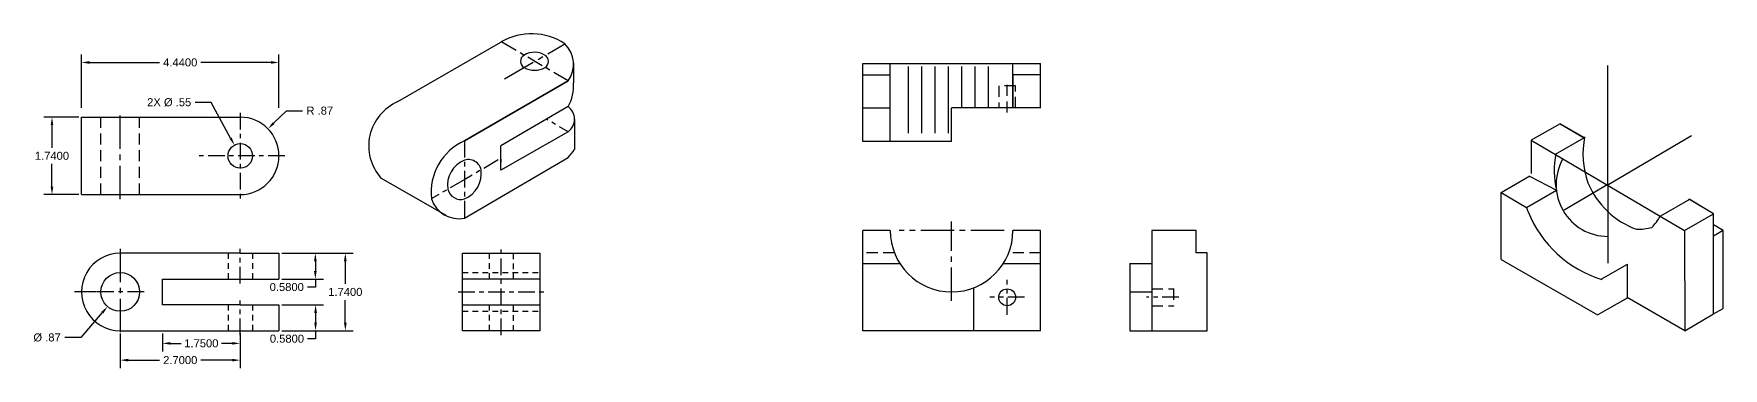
# Model space of a CAD drawing. Header units: inches. Extents: x -4 to 154, y 1 to 14.
# Drawn here: x -3.54 to 34.46, y 5.11 to 12.62 of the extents above; entities that cross this region are included whole.
import ezdxf
from ezdxf import colors
from ezdxf.entities.mleader import LeaderData, LeaderLine
from ezdxf.math import Vec2, Vec3

# ---------------------------------------------------------------- set-up
doc = ezdxf.new("R2010")
doc.units = ezdxf.units.IN
doc.header["$MEASUREMENT"] = 0
doc.linetypes.add('CENTER2', pattern=[1.125, 0.75, -0.125, 0.125, -0.125])
doc.linetypes.add('DASHED2', pattern=[0.375, 0.25, -0.125])
doc.styles.get("Standard").update_dxf_attribs({"font": 'arial.ttf'})
doc.dimstyles.get("Standard").update_dxf_attribs({"dimtxt": 0.18, "dimasz": 0.18, "dimexe": 0.18, "dimexo": 0.0625, "dimgap": 0.09, "dimtad": 0, "dimtih": 1, "dimtoh": 1, "dimdec": 4, "dimzin": 0, "dimdsep": 46, "dimtxsty": 'Standard', "dimcen": 0.09, "dimadec": 0, "dimazin": 0, "dimtfac": 1, "dimtdec": 4, "dimtofl": 0, "dimtmove": 0, "dimatfit": 3, "dimfxl": 1, "dimtolj": 1, "dimtzin": 0, "dimarcsym": 0})

# ---------------------------------------------------------------- blocks, each defined once
blk = doc.blocks.new('*D6')
at = {"color": 0, "lineweight": -2, "transparency": 16777216}
for p, q in [((-0.644, 5.891), (-0.644, 5.489)), ((1.106, 5.891), (1.106, 5.489)), ((-0.464, 5.669), (-0.224, 5.669)), ((0.926, 5.669), (0.686, 5.669))]:
    blk.add_line(p, q, dxfattribs=at)
at = {"color": 0, "transparency": 16777216}
for points in [[(-0.464, 5.699), (-0.464, 5.639), (-0.644, 5.669)], [(0.926, 5.699), (0.926, 5.639), (1.106, 5.669)]]:
    blk.add_solid(points, dxfattribs=at)
at = {"layer": 'Defpoints', "color": 0, "transparency": 16777216}
for p in [(-0.644, 5.953), (1.106, 5.953), (-0.644, 5.669)]:
    blk.add_point(p, dxfattribs=at)
at = {"color": 0, "transparency": 16777216, "insert": (0.231, 5.669), "char_height": 0.18, "attachment_point": 5}
blk.add_mtext('\\A1;1.7500', dxfattribs=at)
blk = doc.blocks.new('*D7')
at = {"color": 0, "lineweight": -2, "transparency": 16777216}
for p, q in [((-1.594, 5.891), (-1.594, 5.112)), ((1.106, 5.891), (1.106, 5.112)), ((-1.414, 5.292), (-0.709, 5.292)), ((0.926, 5.292), (0.221, 5.292))]:
    blk.add_line(p, q, dxfattribs=at)
at = {"color": 0, "transparency": 16777216}
for points in [[(-1.414, 5.322), (-1.414, 5.262), (-1.594, 5.292)], [(0.926, 5.322), (0.926, 5.262), (1.106, 5.292)]]:
    blk.add_solid(points, dxfattribs=at)
at = {"layer": 'Defpoints', "color": 0, "transparency": 16777216}
for p in [(-1.594, 5.953), (1.106, 5.953), (-1.594, 5.292)]:
    blk.add_point(p, dxfattribs=at)
at = {"color": 0, "transparency": 16777216, "insert": (-0.244, 5.292), "char_height": 0.18, "attachment_point": 5}
blk.add_mtext('\\A1;2.7000', dxfattribs=at)
blk = doc.blocks.new('*D8')
at = {"color": 0, "lineweight": -2, "transparency": 16777216}
for p, q in [((2.04, 7.693), (2.975, 7.693)), ((2.795, 7.513), (2.795, 7.293)), ((2.04, 7.113), (2.975, 7.113)), ((2.795, 6.933), (2.615, 6.933)), ((2.795, 7.113), (2.795, 6.933))]:
    blk.add_line(p, q, dxfattribs=at)
at = {"color": 0, "transparency": 16777216}
for points in [[(2.765, 7.513), (2.825, 7.513), (2.795, 7.693)], [(2.765, 7.293), (2.825, 7.293), (2.795, 7.113)]]:
    blk.add_solid(points, dxfattribs=at)
at = {"layer": 'Defpoints', "color": 0, "transparency": 16777216}
for p in [(1.977, 7.693), (1.977, 7.113), (2.795, 7.113)]:
    blk.add_point(p, dxfattribs=at)
at = {"color": 0, "transparency": 16777216, "insert": (2.152, 6.933), "char_height": 0.18, "attachment_point": 5}
blk.add_mtext('\\A1;0.5800', dxfattribs=at)
blk = doc.blocks.new('*D9')
at = {"color": 0, "lineweight": -2, "transparency": 16777216}
for p, q in [((2.04, 6.533), (2.98, 6.533)), ((2.8, 6.353), (2.8, 6.133)), ((2.04, 5.953), (2.98, 5.953)), ((2.8, 5.773), (2.62, 5.773)), ((2.8, 5.953), (2.8, 5.773))]:
    blk.add_line(p, q, dxfattribs=at)
at = {"color": 0, "transparency": 16777216}
for points in [[(2.77, 6.353), (2.83, 6.353), (2.8, 6.533)], [(2.77, 6.133), (2.83, 6.133), (2.8, 5.953)]]:
    blk.add_solid(points, dxfattribs=at)
at = {"layer": 'Defpoints', "color": 0, "transparency": 16777216}
for p in [(1.977, 6.533), (1.977, 5.953), (2.8, 5.953)]:
    blk.add_point(p, dxfattribs=at)
at = {"color": 0, "transparency": 16777216, "insert": (2.156, 5.773), "char_height": 0.18, "attachment_point": 5}
blk.add_mtext('\\A1;0.5800', dxfattribs=at)
blk = doc.blocks.new('*D10')
at = {"color": 0, "lineweight": -2, "transparency": 16777216}
for p, q in [((2.04, 7.693), (3.649, 7.693)), ((3.469, 7.513), (3.469, 7.005)), ((3.469, 6.133), (3.469, 6.641)), ((2.04, 5.953), (3.649, 5.953))]:
    blk.add_line(p, q, dxfattribs=at)
at = {"color": 0, "transparency": 16777216}
for points in [[(3.439, 7.513), (3.499, 7.513), (3.469, 7.693)], [(3.439, 6.133), (3.499, 6.133), (3.469, 5.953)]]:
    blk.add_solid(points, dxfattribs=at)
at = {"layer": 'Defpoints', "color": 0, "transparency": 16777216}
for p in [(1.977, 7.693), (1.977, 5.953), (3.469, 5.953)]:
    blk.add_point(p, dxfattribs=at)
at = {"color": 0, "transparency": 16777216, "insert": (3.469, 6.823), "char_height": 0.18, "attachment_point": 5}
blk.add_mtext('\\A1;1.7400', dxfattribs=at)
blk = doc.blocks.new('*D22')
at = {"color": 0, "lineweight": -2, "ltscale": 0.5, "transparency": 16777216}
for p, q in [((-2.526, 10.75), (-3.309, 10.75)), ((-3.129, 10.57), (-3.129, 10.062)), ((-3.129, 9.19), (-3.129, 9.698)), ((-2.526, 9.01), (-3.309, 9.01))]:
    blk.add_line(p, q, dxfattribs=at)
at = {"color": 0, "ltscale": 0.5, "transparency": 16777216}
for points in [[(-3.159, 10.57), (-3.099, 10.57), (-3.129, 10.75)], [(-3.159, 9.19), (-3.099, 9.19), (-3.129, 9.01)]]:
    blk.add_solid(points, dxfattribs=at)
at = {"layer": 'Defpoints', "color": 0, "ltscale": 0.5, "transparency": 16777216}
for p in [(-2.464, 10.75), (-3.129, 9.01), (-2.464, 9.01)]:
    blk.add_point(p, dxfattribs=at)
at = {"color": 0, "ltscale": 0.5, "transparency": 16777216, "insert": (-3.129, 9.88), "char_height": 0.18, "attachment_point": 5}
blk.add_mtext('\\A1;1.7400', dxfattribs=at)
blk = doc.blocks.new('*D23')
at = {"color": 0, "lineweight": -2, "ltscale": 0.5, "transparency": 16777216}
for p, q in [((-2.464, 10.958), (-2.464, 12.158)), ((-2.284, 11.978), (-0.711, 11.978)), ((1.796, 11.978), (0.223, 11.978)), ((1.976, 10.958), (1.976, 12.158))]:
    blk.add_line(p, q, dxfattribs=at)
at = {"color": 0, "ltscale": 0.5, "transparency": 16777216}
for points in [[(-2.284, 12.008), (-2.284, 11.948), (-2.464, 11.978)], [(1.796, 12.008), (1.796, 11.948), (1.976, 11.978)]]:
    blk.add_solid(points, dxfattribs=at)
at = {"layer": 'Defpoints', "color": 0, "ltscale": 0.5, "transparency": 16777216}
for p in [(-2.464, 11.978), (-2.464, 10.895), (1.976, 10.895)]:
    blk.add_point(p, dxfattribs=at)
at = {"color": 0, "ltscale": 0.5, "transparency": 16777216, "insert": (-0.244, 11.978), "char_height": 0.18, "attachment_point": 5}
blk.add_mtext('\\A1;4.4400', dxfattribs=at)

msp = doc.modelspace()

# ---------------------------------------------------------------- linework, layer by layer
for p, q in [((4.64961, 11.09959), (6.96778, 12.43498)), ((6.97636, 12.43991), (6.96729, 12.43469)), ((7.72441, 12.00043), (7.72868, 12.00291)), ((7.96125, 11.86441), (7.96288, 11.86347)), ((8.60328, 11.96565), (8.60328, 11.52221)), ((15.10619, 10.20319), (15.10619, 11.95319)), ((15.10619, 11.95319), (19.10619, 11.95319)), ((15.72619, 10.20319), (15.72619, 11.95319)), ((16.12537, 11.89036), (16.12537, 10.39036)), ((16.42537, 11.89036), (16.42537, 10.39036)), ((16.72537, 11.89036), (16.72537, 10.39036)), ((17.02537, 11.89036), (17.02537, 10.39036)), ((17.32537, 11.89036), (17.32537, 10.96333)), ((17.62537, 11.89036), (17.62537, 10.96333)), ((17.92537, 11.89036), (17.92537, 10.96333)), ((18.48619, 10.95319), (18.48619, 11.95319)), ((19.10619, 10.95319), (19.10619, 11.95319)), ((6.15052, 10.21933), (8.48105, 11.56587)), ((8.48105, 11.56587), (6.15052, 10.21933)), ((15.10619, 11.70319), (15.72619, 11.70319)), ((19.10619, 11.70319), (18.48619, 11.70319)), ((18.48619, 11.70319), (18.48619, 10.95319)), ((4.6532, 11.09748), (4.64961, 11.09959)), ((-2.46381, 9.00973), (-2.46381, 10.74973)), ((-2.46381, 10.74973), (1.10619, 10.74973)), ((8.48105, 10.98587), (6.97052, 10.10782)), ((8.62337, 10.70513), (8.62337, 10.0221)), ((15.72619, 10.95319), (15.10619, 10.95319)), ((17.10619, 10.96333), (19.10619, 10.96333)), ((17.10619, 10.20319), (17.10619, 10.95319)), ((8.48105, 10.42266), (6.97052, 9.55597)), ((30.79396, 10.60318), (30.14268, 10.23125)), ((31.33745, 10.28455), (30.68535, 9.91406)), ((30.79396, 10.60318), (31.33745, 10.28455)), ((31.34016, 10.28297), (30.79396, 10.60318)), ((6.97052, 9.55597), (6.97052, 10.10782)), ((17.10619, 10.20319), (15.10619, 10.20319)), ((30.14268, 10.23125), (30.14268, 9.48125)), ((30.67833, 9.91007), (30.69243, 9.90184)), ((30.68738, 9.91068), (30.69575, 9.91997)), ((30.69243, 9.90184), (30.68738, 9.91068)), ((6.15052, 8.47933), (8.48105, 9.84266)), ((4.6532, 9.1619), (4.27014, 9.38264)), ((5.7374, 8.53714), (4.6532, 9.1619)), ((29.46691, 9.05406), (30.11495, 9.43161)), ((30.10513, 9.42589), (30.70932, 9.10848)), ((31.8515, 9.22557), (31.86595, 9.21713)), ((-2.46381, 9.00973), (1.10619, 9.00973)), ((5.40391, 8.91652), (5.39785, 8.91301)), ((29.46691, 7.55406), (29.46691, 9.05406)), ((29.46691, 9.05406), (30.0386, 8.7223)), ((30.0386, 8.7223), (30.70932, 9.10848)), ((33.7012, 8.8988), (33.05009, 8.52658)), ((34.24469, 8.58018), (33.69213, 8.90412)), ((34.24469, 8.58018), (33.7012, 8.8988)), ((33.58998, 8.20243), (34.24469, 8.58018)), ((34.24469, 6.33018), (34.24469, 8.58018)), ((15.10619, 5.95319), (15.10619, 8.20319)), ((15.72619, 8.20319), (15.10619, 8.20319)), ((19.10619, 8.20319), (18.48619, 8.20319)), ((19.10619, 5.95319), (19.10619, 8.20319)), ((22.60619, 8.20319), (21.60619, 8.20319)), ((22.60619, 8.20319), (21.60619, 8.20319)), ((21.61191, 8.20319), (21.61191, 5.95319)), ((22.60619, 7.70319), (22.60619, 8.20319)), ((33.58998, 8.20243), (33.5962, 5.95244)), ((34.4615, 8.20466), (34.24469, 8.32909)), ((34.4615, 8.20466), (34.24503, 8.07958)), ((34.4615, 6.45466), (34.4615, 8.20466)), ((1.10619, 7.69319), (-1.59381, 7.69319)), ((1.10619, 7.69319), (1.9771, 7.69319)), ((1.9771, 7.69319), (1.9771, 7.11319)), ((6.1071, 5.95319), (6.1071, 7.69319)), ((6.1071, 7.69319), (7.8471, 7.69319)), ((7.8471, 7.69319), (7.8471, 5.95319)), ((22.85619, 7.70319), (22.60619, 7.70319)), ((22.85619, 5.95319), (22.85619, 7.70319)), ((15.94778, 7.45319), (15.10619, 7.45319)), ((19.10619, 7.45319), (18.26459, 7.45319)), ((21.60619, 7.45319), (21.10619, 7.45319)), ((21.60619, 7.45319), (21.10619, 7.45319)), ((21.11191, 7.45319), (21.11191, 5.95319)), ((29.46691, 7.55406), (31.63554, 6.31026)), ((31.71556, 7.10914), (32.30638, 7.45033)), ((32.30638, 6.6998), (32.30638, 7.45033)), ((-0.64381, 6.53319), (-0.64381, 7.11319)), ((-0.64381, 7.11319), (1.10619, 7.11319)), ((1.10619, 7.11319), (1.9771, 7.11319)), ((7.8471, 7.11319), (6.1071, 7.11319)), ((17.60619, 5.95319), (17.60619, 6.91696)), ((-2.1293, 6.82285), (-2.62338, 6.82285)), ((-2.46381, 6.82285), (-2.46381, 6.82354)), ((1.10619, 6.53319), (-0.64381, 6.53319)), ((1.10619, 6.53319), (1.9771, 6.53319)), ((1.9771, 6.53319), (1.9771, 5.95319)), ((6.1071, 6.53319), (7.8471, 6.53319)), ((21.10619, 6.82319), (21.60619, 6.82319)), ((31.63554, 6.31026), (32.30638, 6.69267)), ((33.59619, 5.95341), (32.30198, 6.69865)), ((33.59619, 5.95341), (34.24469, 6.33018)), ((34.24469, 6.33018), (34.4615, 6.45466)), ((-1.59381, 5.95319), (1.10619, 5.95319)), ((1.10619, 5.95319), (1.9771, 5.95319)), ((7.8471, 5.95319), (6.1071, 5.95319)), ((19.10619, 5.95319), (15.10619, 5.95319)), ((21.11191, 5.95341), (22.85619, 5.95341))]:
    msp.add_line(p, q)
at = {"linetype": 'CENTER2', "ltscale": 0.5}
for p, q in [((8.48105, 11.56587), (6.97636, 12.43991)), ((1.10619, 10.84973), (1.10619, 8.90973)), ((6.15052, 10.21933), (6.15052, 8.47933)), ((2.10619, 9.87973), (0.10619, 9.87973)), ((5.40391, 8.91652), (5.39785, 8.91301)), ((1.10619, 7.01319), (1.10619, 7.79319)), ((6.9771, 5.85319), (6.9771, 7.79319)), ((18.35619, 6.31319), (18.35619, 7.09319)), ((-1.05881, 6.82319), (-2.12881, 6.82319)), ((1.10619, 5.85319), (1.10619, 6.63319)), ((6.0071, 6.82319), (7.9471, 6.82319)), ((18.74619, 6.70319), (17.96619, 6.70319)), ((22.21996, 6.70319), (21.48619, 6.70319))]:
    msp.add_line(p, q, dxfattribs=at)
at = {"linetype": 'CENTER2'}
for p, q in [((7.04913, 11.60786), (8.40816, 12.39793)), ((-1.59381, 8.90973), (-1.59381, 10.84973)), ((17.10619, 6.62319), (17.10619, 8.40319)), ((18.28619, 8.20319), (15.92619, 8.20319)), ((-1.59381, 7.79319), (-1.59381, 5.85319))]:
    msp.add_line(p, q, dxfattribs=at)
at = {"color": 242, "true_color": 0xcd2027}
for p, q in [((31.86595, 9.21706), (31.86595, 11.91111)), ((31.8515, 9.22557), (33.74791, 10.34074)), ((30.14268, 10.23125), (33.58998, 8.20243)), ((31.86595, 9.23407), (30.88636, 8.66376)), ((31.86595, 9.21713), (31.86595, 7.46894))]:
    msp.add_line(p, q, dxfattribs=at)
at = {"linetype": 'DASHED2'}
for p, q in [((18.54619, 11.45319), (18.16619, 11.45319)), ((18.16619, 11.45319), (18.16619, 10.95319)), ((18.35619, 10.85319), (18.35619, 11.55319)), ((18.54619, 10.95319), (18.54619, 11.45319)), ((-2.02881, 9.00973), (-2.02881, 10.74973)), ((-1.15881, 9.00973), (-1.15881, 10.74973)), ((15.81995, 7.70319), (15.10619, 7.70319)), ((19.10619, 7.70319), (18.39242, 7.70319)), ((22.85619, 7.70319), (22.60619, 7.70319)), ((21.60619, 6.89319), (22.10619, 6.89319)), ((22.09996, 6.89726), (22.09996, 6.50903)), ((21.10619, 6.82319), (21.60619, 6.82319)), ((21.60619, 6.51319), (22.10619, 6.51319))]:
    msp.add_line(p, q, dxfattribs=at)
at = {"linetype": 'CENTER2', "ltscale": 0.3}
msp.add_line((8.48105, 10.42266), (7.99484, 10.70324), dxfattribs=at)
at = {"linetype": 'DASHED2', "ltscale": 0.5}
for p, q in [((0.83119, 7.69319), (0.83119, 7.11319)), ((1.38119, 7.69319), (1.38119, 7.11319)), ((6.7021, 7.69319), (6.7021, 7.11319)), ((7.2521, 7.11319), (7.2521, 7.69319)), ((6.1071, 7.25819), (7.8471, 7.25819)), ((0.83119, 6.53319), (0.83119, 5.95319)), ((1.38119, 6.53319), (1.38119, 5.95319)), ((6.7021, 6.53319), (6.7021, 5.95319)), ((7.2521, 5.95319), (7.2521, 6.53319)), ((6.1071, 6.38819), (7.8471, 6.38819))]:
    msp.add_line(p, q, dxfattribs=at)
for points in [[(31.34501, 10.30799, 0.13598626), (31.41987, 9.27565, 0.21188259), (32.51382, 8.2306, 0.06338478), (32.85638, 8.27421, 0.06338478)], [(30.69715, 9.92703, 0.1068041), (30.70932, 9.10848, 0.1068041)], [(33.68259, 8.88817, 0.00346729), (33.69233, 8.90444)], [(30.0386, 8.7223, 0.00949088), (30.0717, 8.62578, 0.22639937), (31.73272, 7.10383)], [(32.85638, 8.27421, 0.05727511), (33.04447, 8.52348)]]:
    msp.add_lwpolyline(points, format="xyb")
at = {"linetype": 'CENTER2', "ltscale": 0.5}
for points in [[(6.90611, 9.78727), (6.15438, 9.34933), (5.40073, 8.91469)], [(6.52684, 9.56754), (6.52332, 9.5655)], [(5.77418, 9.13117), (5.77415, 9.13115)]]:
    msp.add_lwpolyline(points, dxfattribs=at)
for centre, radius in [((1.10619, 9.87973), 0.275), ((-1.59381, 6.82319), 0.435), ((18.35619, 6.70319), 0.19)]:
    msp.add_circle(centre, radius)
for centre, radius, start, end in [((7.65791, 11.24767), 1.3733, 56.885687, 119.78292), ((7.72291, 11.7701), 0.4382, 53.710239, 122.903725), ((7.97097, 11.94041), 0.63282, 323.711112, 46.301317), ((7.5665, 12.00281), 0.15793, 121.125281, 241.207551), ((7.72584, 12.27254), 0.47116, 240.024211, 299.941941), ((7.88228, 12.00112), 0.15788, 300.009373, 60.091643), ((5.07603, 10.10282), 1.0808, 113.03022, 221.785762), ((6.15961, 10.22176), 1.74245, 149.589564, 149.829431), ((1.10619, 9.87973), 0.87, 270, 90), ((8.27352, 10.70426), 0.34981, 306.387517, 53.612483), ((7.91975, 10.41426), 0.80112, 314.478787, 331.438163), ((31.86595, 9.21713), 1.3675, 148.726966, 149.737931), ((6.36905, 9.22187), 0.60174, 111.294082, 188.669129), ((6.23917, 9.5061), 0.29029, 11.807094, 121.334296), ((5.07603, 10.10282), 1.0808, 341.547754, 341.602508), ((5.90683, 9.48619), 0.62158, 293.082799, 7.330318), ((5.43084, 9.77177), 1.54059, 358.027492, 1.972508), ((31.86595, 9.23407), 1.16291, 150.244448, 270), ((6.06401, 9.19924), 0.29771, 193.217324, 286.894222), ((6.03076, 9.13093), 0.66251, 198.88277, 280.414436), ((6.24942, 9.52574), 0.61931, 260.811051, 260.883832), ((17.10619, 8.20319), 1.38, 180, 0), ((-1.59381, 6.82319), 0.87, 89.999994, 270.034125)]:
    msp.add_arc(centre, radius, start, end)
at = {"ltscale": 0.5}
for centre, radius, start, end in [((7.62182, 11.46379), 0.9832, 330.91612, 3.406017), ((6.67755, 9.05197), 1.28082, 114.29743, 186.070304)]:
    msp.add_arc(centre, radius, start, end, dxfattribs=at)

# ---------------------------------------------------------------- dimensions: what is measured, and where the dimension line sits
dim = msp.add_linear_dim(base=(-2.46381, 11.97761), p1=(1.97619, 10.89512), p2=(-2.46381, 10.8955), dimstyle='Standard', dxfattribs=at)
dim.commit()
dim.dimension.update_dxf_attribs({"geometry": '*D23', "text_midpoint": (-0.24381, 11.97761)})
dim = msp.add_linear_dim(base=(-3.12899, 9.00973), p1=(-2.46381, 10.74973), p2=(-2.46381, 9.00973), angle=90, dimstyle='Standard', dxfattribs=at)
dim.commit()
dim.dimension.update_dxf_attribs({"geometry": '*D22', "text_midpoint": (-3.12899, 9.87973)})
for base, p1, p2, picture, middle in [((2.79534, 7.11319), (1.9771, 7.69319), (1.9771, 7.11319), '*D8', (2.15202, 6.93319)), ((3.46864, 5.95319), (1.9771, 7.69319), (1.9771, 5.95319), '*D10', (3.46864, 6.82319)), ((2.79976, 5.95319), (1.9771, 6.53319), (1.9771, 5.95319), '*D9', (2.15644, 5.77319))]:
    dim = msp.add_linear_dim(base=base, p1=p1, p2=p2, angle=90, dimstyle='Standard')
    dim.commit()
    dim.dimension.update_dxf_attribs({"geometry": picture, "text_midpoint": middle})
for base, p2, picture, middle in [((-1.59381, 5.29165), (-1.59381, 5.95319), '*D7', (-0.24381, 5.29165)), ((-0.64381, 5.66863), (-0.64381, 5.95319), '*D6', (0.23119, 5.66863))]:
    dim = msp.add_linear_dim(base=base, p1=(1.10619, 5.95319), p2=p2, dimstyle='Standard')
    dim.commit()
    dim.dimension.update_dxf_attribs({"geometry": picture, "text_midpoint": middle})

# ---------------------------------------------------------------- leaders
ml = msp.add_multileader_mtext('Standard')
ml.set_content('2X %%C .55', color=256)
ml.set_leader_properties()
ml.build(insert=Vec2(0, 0))
ml.multileader.update_dxf_attribs({"dogleg_length": 0.36, "arrow_head_size": 0.18})
ctx = ml.context
ctx.base_point, ctx.char_height, ctx.arrow_head_size, ctx.landing_gap_size, ctx.plane_origin = Vec3(-1.06085, 11.08152), 0.18, 0.18, 0.09, Vec3(1.10619, 9.87973)
ctx.text_align_type = 2
notes = []
notes.append((ctx, [(0, (1, 1, 0), (0.45417, 11.08152), (-1, 0), 0.36, [(0, [(0.97505, 10.12145)], 0, [])])]))
ctx.mtext.insert, ctx.mtext.alignment, ctx.mtext.flow_direction = Vec3(0.00417, 11.17515), 3, 5
ml = msp.add_multileader_mtext('Standard')
ml.set_content('R .87', color=256)
ml.set_leader_properties()
ml.build(insert=Vec2(0, 0))
ml.multileader.update_dxf_attribs({"dogleg_length": 0.36, "arrow_head_size": 0.18})
ctx = ml.context
ctx.base_point, ctx.char_height, ctx.arrow_head_size, ctx.landing_gap_size, ctx.plane_origin = Vec3(2.50395, 10.89512), 0.18, 0.18, 0.09, Vec3(1.10619, 9.87973)
notes.append((ctx, [(0, (1, 1, 0), (2.14395, 10.89512), (1, 0), 0.36, [(0, [(1.72804, 10.48818)], 0, [])])]))
ctx.mtext.insert, ctx.mtext.flow_direction = Vec3(2.59395, 10.98666), 5
ml = msp.add_multileader_mtext('Standard')
ml.set_content('\\pxi-3,l4,t4;%%C^I.87', color=256)
ml.set_leader_properties()
ml.build(insert=Vec2(0, 0))
ml.multileader.update_dxf_attribs({"dogleg_length": 0.36, "arrow_head_size": 0.18})
ctx = ml.context
ctx.base_point, ctx.char_height, ctx.arrow_head_size, ctx.landing_gap_size, ctx.plane_origin = Vec3(-4.05703, 5.79818), 0.18, 0.18, 0.09, Vec3(-1.59381, 6.82319)
ctx.text_align_type = 2
notes.append((ctx, [(0, (1, 1, 0), (-2.48172, 5.79818), (-1, 0), 0.36, [(0, [(-1.87863, 6.4944)], 0, [])])]))
ctx.mtext.insert, ctx.mtext.alignment, ctx.mtext.flow_direction = Vec3(-2.93172, 5.89181), 3, 5
for ctx, leaders in notes:
    for number, flags, end, landing, length, lines in leaders:
        leader = LeaderData()
        leader.index, (leader.has_last_leader_line, leader.has_dogleg_vector, leader.attachment_direction) = number, flags
        leader.last_leader_point, leader.dogleg_vector, leader.dogleg_length = Vec3(end), Vec3(landing), length
        for number, points, colour, breaks in lines:
            line = LeaderLine()
            line.index, line.vertices, line.color, line.breaks = number, Vec3.list(points), colors.encode_raw_color(colour), breaks
            leader.lines.append(line)
        ctx.leaders.append(leader)

doc.saveas('drawing.dxf')
